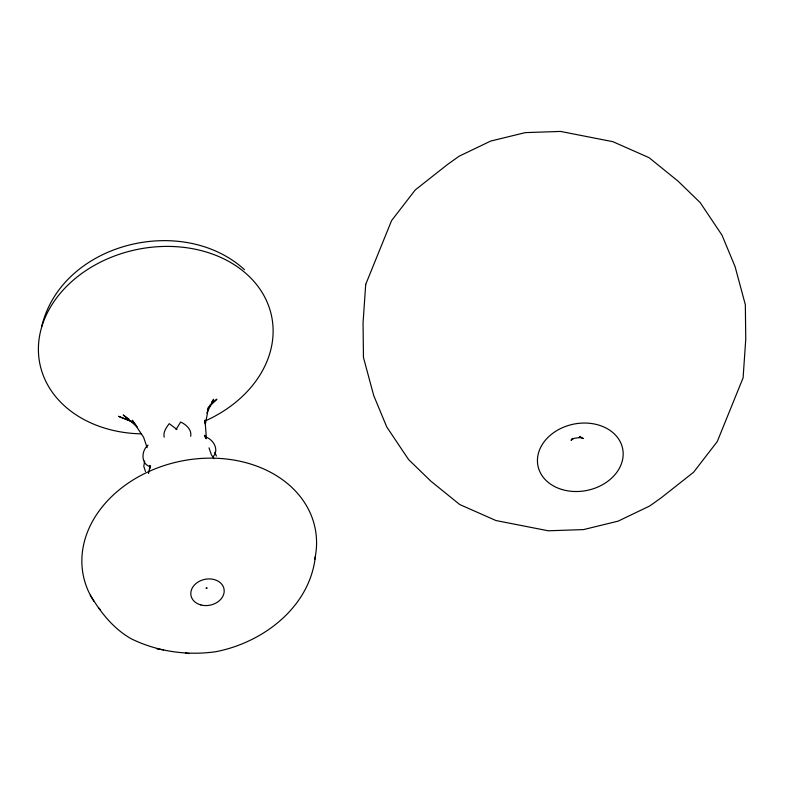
<?xml version="1.0" encoding="UTF-8"?>
<svg xmlns="http://www.w3.org/2000/svg" width="785" height="785" viewBox="0 0 785 785"><rect width="100%" height="100%" fill="white"/><g stroke="black" fill="none" stroke-linecap="round" stroke-linejoin="round"><path stroke-width="1.18" d="M149.994 468.714L150.033 465.397L148.532 473.512M204.973 423.331L205.013 420.014L206.435 438.629M206.445 587.877C204.856 589.025 208.378 588.22 206.73 587.788M190.726 436.274C191.883 429.63 186.114 424.518 180.658 422.026L176.007 429.523M315.413 555.996C310.193 606.854 263.289 642.611 215.698 651.727C187.056 655.769 157.549 651.609 131.497 638.911C113.432 628.775 100.814 612.663 90.353 595.187M205.356 424.332L208.575 406.944L207.534 410.005M41.595 326.864C61.662 242.653 182.463 213.285 244.459 269.638M144.656 460.972L143.783 466.359L145.5 471.481M206.838 412.998L213.687 399.222L211.597 402.205M148.071 445.115C141.074 450.718 140.741 464.475 150.622 466.82M213.451 456.389C219.26 449.324 213.285 439.463 205.582 436.902M571.863 439.384L572.667 438.344L571.019 440.257L574.159 438.334L580.537 437.451L579.242 437.323L583.304 438.56L579.772 436.509M209.252 406.669L216.895 399.173L209.919 405.148M156.971 648.901L163.604 649.892M185.486 653.012L189.165 653.571M131.949 421.614L118.437 416.315L131.723 421.584M128.985 419.21L123.216 414.971L137.365 427.03M176.949 429.424L169.217 423.655C166.361 427.521 162.966 432.044 164.163 437.176M135.903 425.087L132.263 420.23L143.626 437.333L147.138 447.666M214.02 458.744L211.351 454.721L209.006 447.833M214.776 452.278L216.405 456.046M205.876 438.648L204.699 435.204L205.464 437.5M93.915 601.261A118.29 92.571 -11.6 0 1 182.885 460.766A118.29 92.571 -11.6 0 1 314.716 559.469M100.411 609.906A118.29 92.571 -11.6 0 1 98.861 608.051M141.594 433.87A118.29 92.571 -11.6 0 1 50.377 307.249A118.29 92.571 -11.6 0 1 239.17 268.048A118.29 92.571 -11.6 0 1 206.298 420.446M365.712 284.386L363.053 322.92L363.455 357.469L373.729 395.571L386.789 427.02L408.602 459.588L430.828 481.136L459.716 504.529L495.963 520.543L548.254 530.788L583.549 529.59L618.148 521.132L649.686 505.991L661.333 497.71L693.577 472.246L717.255 441.592L743.101 377.83L745.75 339.297L745.348 304.747L735.084 266.645L722.014 235.186L700.21 202.628L677.975 181.08L649.087 157.677L612.84 141.673L560.549 131.429L525.253 132.626L490.664 141.074L459.127 156.215L447.479 164.507L415.226 189.97L391.558 220.624L365.712 284.386M200.96 604.97A16.828 13.168 -11.6 0 0 224.078 589.358A16.828 13.168 -11.6 0 0 197.467 582.411A16.828 13.168 -11.6 0 0 200.96 604.97M561.746 489.447A43.214 33.814 -11.6 0 0 623.054 451.385A43.214 33.814 -11.6 0 0 556.114 431.024A43.214 33.814 -11.6 0 0 561.746 489.447"/></g></svg>
